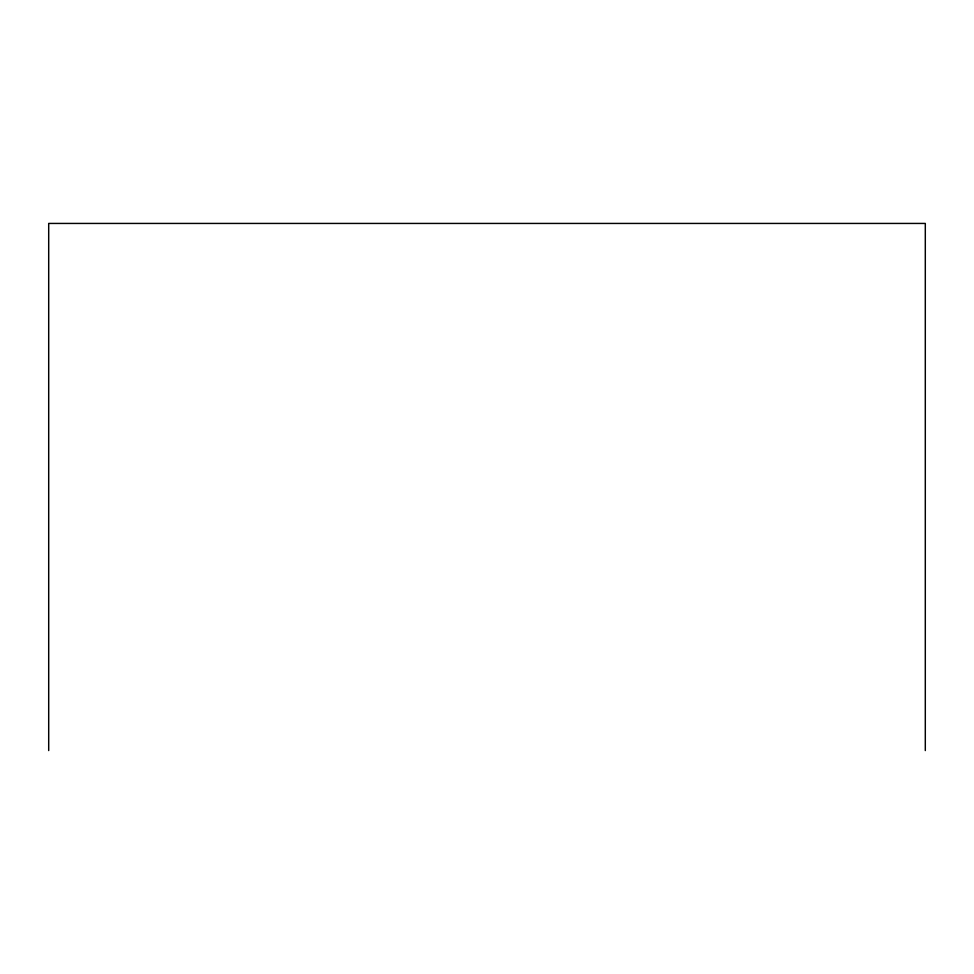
<?xml version="1.0" encoding="UTF-8"?>
<svg xmlns="http://www.w3.org/2000/svg" width="974" height="974" viewBox="0 0 974 974"><rect width="100%" height="100%" fill="white"/><g stroke="black" fill="none" stroke-linecap="round" stroke-linejoin="round"><path stroke-width="1.46" d="M925.3 750.564L925.3 223.436L48.7 223.436L48.7 750.564"/></g></svg>
